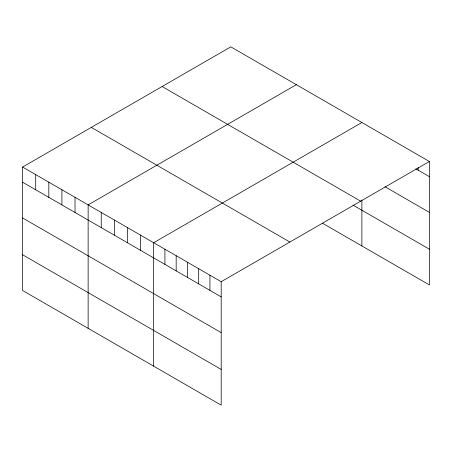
<?xml version="1.0" encoding="UTF-8"?>
<svg xmlns="http://www.w3.org/2000/svg" width="452" height="452" viewBox="0 0 452 452"><rect width="100%" height="100%" fill="white"/><g stroke="black" fill="none" stroke-linecap="round" stroke-linejoin="round"><path stroke-width="0.68" d="M22.6 167.059L221.186 281.709L221.186 405.15L22.6 290.5L22.6 167.059L230.814 46.85L429.4 161.5L429.4 284.941L322.558 223.26M296.348 84.682L88.134 204.892L88.134 328.333M361.882 122.52L153.669 242.73L153.669 366.171M221.186 281.709L429.4 161.5M415.778 168.799L429.4 176.664M384.98 186.749L429.4 212.395M162.104 86.518L360.69 201.168M352.944 205.067L429.4 249.21M91.31 127.391L289.896 242.04M22.6 182.224L221.186 296.874M22.6 217.954L221.186 332.61M22.6 254.77L221.186 369.42M418.145 167.409L418.145 170.167M361.882 200.004L361.882 245.961M209.931 275.212L209.931 290.382M198.682 268.72L198.682 283.884M187.427 262.222L187.427 277.387M176.173 255.725L176.173 270.889M164.918 249.227L164.918 264.392M140.561 235.164L140.561 250.329M127.453 227.593L127.453 242.758M114.345 220.028L114.345 235.193M101.242 212.463L101.242 227.627M75.026 197.326L75.026 212.491M61.918 189.761L61.918 204.925M48.816 182.19L48.816 197.36M35.708 174.625L35.708 189.789"/></g></svg>
